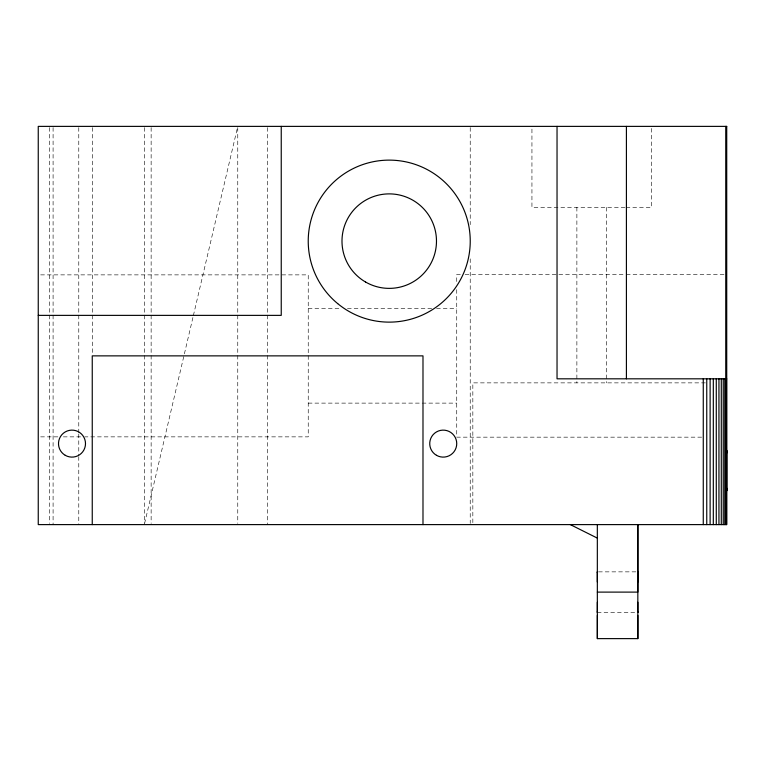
<?xml version="1.0" encoding="UTF-8"?>
<svg xmlns="http://www.w3.org/2000/svg" width="765" height="765" viewBox="0 0 765 765"><rect width="100%" height="100%" fill="white"/><g stroke="black" fill="none" stroke-linecap="round" stroke-linejoin="round"><path stroke-width="0.57" stroke-dasharray="3.83 2.87" d="M144.604 523.451L193.086 316.786M193.363 315.629L237.217 128.702M624.995 207.372L531.943 207.372L531.943 127.573M626.114 207.372L651.503 207.372L651.503 127.573M460.32 274.587L456.734 274.587L456.734 283.155M465.091 274.587L625.177 274.587M626.372 274.587L724.331 274.587M40.641 274.874L308.238 274.874L308.238 436.863L84.838 436.863M308.238 308.62L341.496 308.62M347.444 308.62L431.785 308.62M436.538 308.62L456.734 308.62M705.378 382.873L472.837 382.873L472.837 523.423M308.238 403.117L456.734 403.117M40.641 436.863L58.561 436.863M63.342 436.863L83.643 436.863M701.629 437.159L456.734 437.159L456.734 288.998M598.526 571.866L636.643 571.857M597.341 612.363L636.643 612.363M606.578 207.372L606.578 382.873M576.877 207.372L576.877 382.873M470.226 127.564L470.226 224.7M470.226 258.828L470.226 523.423M267.712 127.573L267.712 524.608M237.762 127.573L237.762 523.423M151.135 127.573L151.135 523.423M144.327 127.573L144.327 523.423M92.641 127.573L92.641 355.304M78.776 127.573L78.776 432.808M78.776 433.994L78.776 455.462M78.776 456.648L78.776 524.608M53.091 127.573L53.091 524.608M49.706 127.573L49.706 523.423"/><path stroke-width="1.15" d="M597.341 615.366L597.341 638.622L637.838 638.622L637.838 615.366M597.341 611.675L597.341 612.363L597.341 602.237M597.331 581.983L597.331 571.866L597.331 572.555M637.838 611.665L637.838 612.363L637.838 602.237M637.828 581.983L637.838 571.857M726.74 488.156L726.74 490.862L726.75 450.365L726.75 453.081M38.25 315.371L281.243 315.371L281.243 126.378M726.721 378.818L557.035 378.818L557.035 126.378M597.331 592.11L637.838 592.11L637.838 524.608L637.838 638.622M570.336 524.608L597.341 538.111M597.341 638.622L597.331 524.608M726.54 378.818L726.54 524.608M725.899 378.818L725.899 524.608M725.746 126.378L725.746 378.818M724.79 378.818L724.79 524.608M723.241 378.818L723.241 524.608M721.28 378.818L721.28 524.608M718.947 378.818L718.947 524.608M716.279 378.818L716.279 524.608M713.315 378.818L713.315 524.608M710.121 378.818L710.121 524.608M706.755 378.818L706.755 524.608M703.265 378.818L703.265 524.608M626.411 126.378L626.411 378.818M422.988 524.608L422.988 355.868L92.249 355.868L92.249 524.608M726.721 126.378L38.25 126.378L38.25 524.608L726.721 524.608L726.721 126.378M365.613 282.046A47.248 47.248 0 0 0 436.48 241.128A47.248 47.248 0 0 0 365.613 200.21A47.248 47.248 0 0 0 365.613 282.046M337.681 303.6A80.994 80.994 0 0 0 469.117 254.535A80.994 80.994 0 0 0 360.908 165.24A80.994 80.994 0 0 0 337.681 303.6M436.48 455.309A13.502 13.502 0 0 0 456.734 443.614A13.502 13.502 0 0 0 436.48 431.929A13.502 13.502 0 0 0 436.48 455.309M65.245 455.309A13.502 13.502 0 0 0 85.498 443.614A13.502 13.502 0 0 0 65.245 431.929A13.502 13.502 0 0 0 65.245 455.309"/></g></svg>
